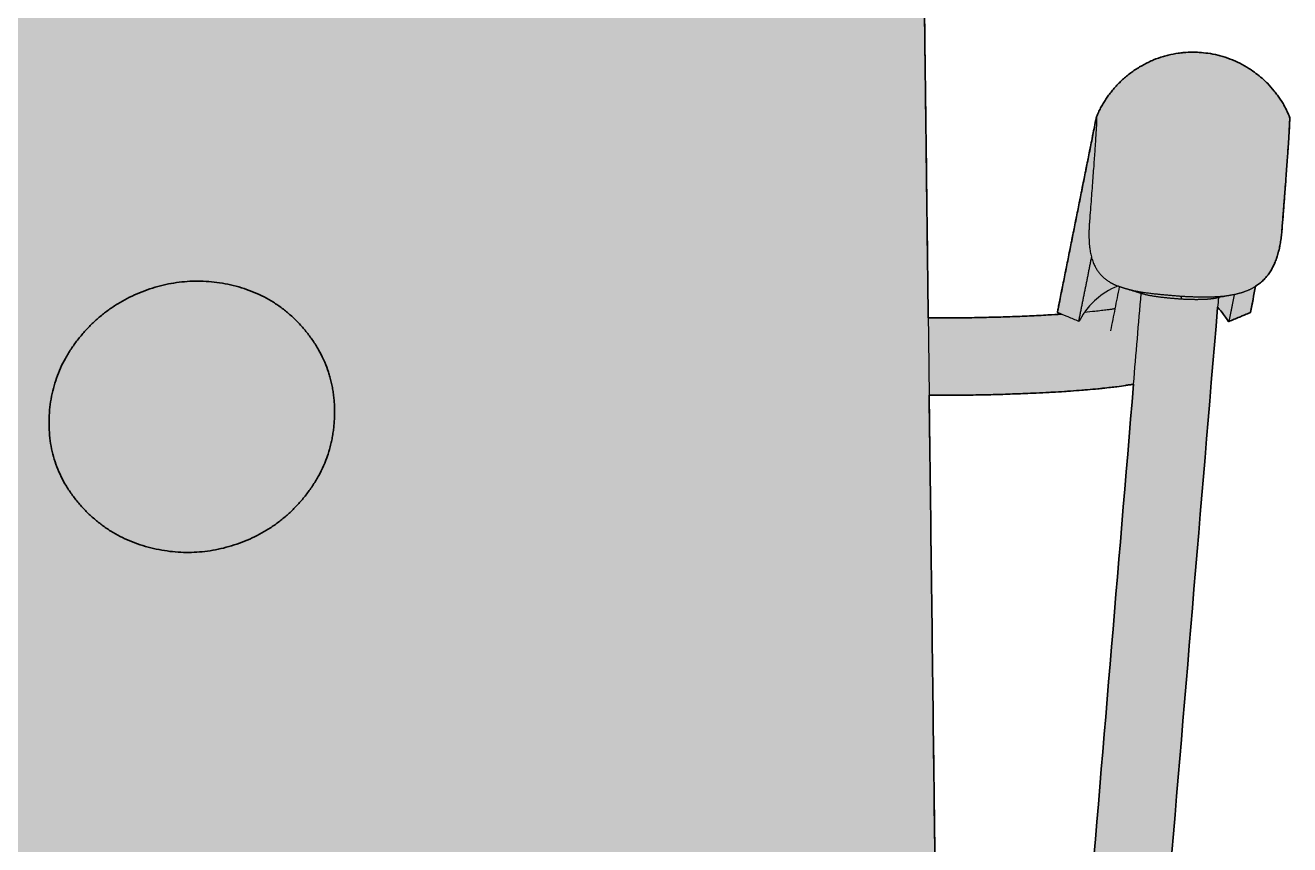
# Model space of a CAD drawing. Header units: millimetres. Extents: x 0 to 1874, y -1076 to 718.
# Drawn here: x 558.7 to 722.2, y 479.5 to 585.5 of the extents above; entities that cross this region are included whole.
import ezdxf

# ---------------------------------------------------------------- set-up
doc = ezdxf.new("R2010")
doc.units = ezdxf.units.MM
doc.layers.add('Blocks', color=7, linetype='Continuous')
doc.layers.add('Blocks$Inner', color=7, linetype='Continuous', lineweight=25, true_color=0x007f00)
doc.layers.add('Blocks$Outline', color=7, linetype='Continuous', lineweight=35, true_color=0xff3f3f)

# ---------------------------------------------------------------- blocks, each defined once
blk = doc.blocks.new('Balcony Lounge Chair Front')
at = {"layer": 'Blocks'}
h = blk.add_hatch(color=256, dxfattribs=at)
h.paths.add_polyline_path([(138.1, 547.63), (138.07, 547.63), (135.5, 547.64), (128.03, 547.79), (121.38, 548.12), (121.44, 548.14), (121.9, 548.33), (121.9, 548.33), (121.9, 548.33), (121.9, 548.33), (121.9, 548.33), (121.9, 548.33), (121.9, 548.33), (121.9, 548.33), (121.9, 548.33), (121.9, 548.33), (121.9, 548.33), (121.9, 548.33), (121.9, 548.33), (121.9, 548.33), (121.9, 548.33), (121.9, 548.33), (121.9, 548.33), (121.9, 548.33), (121.9, 548.33), (121.9, 548.33), (121.9, 548.33), (121.9, 548.33), (121.9, 548.33), (121.9, 548.33), (121.9, 548.33), (121.9, 548.33), (121.9, 548.33), (121.9, 548.33), (121.9, 548.33), (121.9, 548.33), (121.9, 548.33), (121.9, 548.33), (121.9, 548.33), (121.9, 548.33), (121.9, 548.33), (121.9, 548.33), (121.9, 548.33), (121.9, 548.33), (121.9, 548.33), (121.9, 548.33), (121.9, 548.33), (121.9, 548.34), (121.9, 548.34), (121.9, 548.34), (121.9, 548.34), (121.9, 548.34), (121.9, 548.34), (121.9, 548.34), (121.9, 548.34), (121.9, 548.34), (121.9, 548.34), (121.9, 548.34), (121.9, 548.34), (121.9, 548.34), (121.9, 548.34), (121.9, 548.34), (121.9, 548.34), (121.9, 548.34), (121.9, 548.35), (121.9, 548.35), (116.87, 573.53), (116.87, 573.56), (116.86, 573.59), (116.86, 573.6), (116.85, 573.61), (116.85, 573.61), (116.85, 573.62), (116.85, 573.62), (116.85, 573.62), (116.85, 573.63), (116.85, 573.63), (116.77, 573.82), (116.59, 574.2), (116.46, 574.49), (116.31, 574.78), (116.15, 575.06), (115.99, 575.34), (115.82, 575.62), (115.65, 575.9), (115.46, 576.17), (115.27, 576.44), (115.07, 576.71), (114.86, 576.97), (114.65, 577.23), (114.43, 577.48), (114.2, 577.73), (113.97, 577.97), (113.73, 578.21), (113.48, 578.44), (113.22, 578.67), (112.96, 578.89), (112.7, 579.11), (112.43, 579.31), (112.15, 579.51), (111.87, 579.71), (111.58, 579.89), (111.29, 580.07), (111, 580.24), (110.7, 580.41), (110.4, 580.56), (110.09, 580.71), (109.78, 580.85), (109.47, 580.99), (109.15, 581.11), (108.84, 581.22), (108.52, 581.33), (108.2, 581.43), (107.88, 581.52), (107.56, 581.6), (107.24, 581.68), (106.91, 581.74), (106.59, 581.8), (106.27, 581.85), (105.95, 581.89), (105.62, 581.93), (105.31, 581.95), (104.99, 581.97), (104.67, 581.98), (104.36, 581.99), (103.96, 581.98), (103.56, 581.96), (103.28, 581.94), (103.01, 581.92), (102.73, 581.89), (102.45, 581.85), (102.12, 581.8), (101.8, 581.74), (101.48, 581.68), (101.16, 581.6), (100.84, 581.52), (100.52, 581.43), (100.2, 581.33), (99.88, 581.22), (99.56, 581.11), (99.25, 580.98), (98.94, 580.85), (98.63, 580.71), (98.32, 580.56), (98.02, 580.4), (97.72, 580.24), (97.42, 580.07), (97.13, 579.89), (96.85, 579.7), (96.64, 579.56), (96.43, 579.41), (96.22, 579.26), (96.02, 579.1), (95.82, 578.94), (95.62, 578.78), (95.43, 578.61), (95.24, 578.44), (94.99, 578.21), (94.75, 577.97), (94.52, 577.73), (94.29, 577.48), (94.07, 577.22), (93.85, 576.97), (93.65, 576.7), (93.45, 576.44), (93.26, 576.17), (93.07, 575.9), (92.9, 575.62), (92.73, 575.34), (92.57, 575.06), (92.41, 574.77), (92.27, 574.49), (92.13, 574.2), (92, 573.91), (91.87, 573.62), (91.87, 573.62), (91.87, 573.62), (91.87, 573.62), (91.87, 573.61), (91.87, 573.61), (91.87, 573.6), (91.87, 573.59), (91.87, 573.58), (91.87, 573.57), (91.86, 573.54), (91.86, 573.45), (91.86, 573.34), (91.89, 572.59), (92.88, 558.82), (92.94, 558.24), (93.01, 557.67), (93.06, 557.39), (93.11, 557.12), (93.16, 556.85), (93.22, 556.58), (93.28, 556.31), (93.35, 556.05), (93.42, 555.8), (93.5, 555.55), (93.58, 555.3), (93.67, 555.06), (93.76, 554.82), (93.86, 554.59), (93.97, 554.37), (94.07, 554.15), (94.19, 553.94), (94.31, 553.74), (94.44, 553.54), (94.5, 553.44), (94.57, 553.34), (94.64, 553.25), (94.71, 553.16), (94.78, 553.06), (94.86, 552.97), (94.93, 552.88), (95.01, 552.79), (95.09, 552.71), (95.17, 552.62), (95.25, 552.54), (95.33, 552.46), (95.42, 552.38), (95.51, 552.3), (95.6, 552.22), (95.69, 552.14), (95.78, 552.07), (95.87, 552), (95.97, 551.92), (96.07, 551.85), (96.17, 551.79), (96.27, 551.72), (96.94, 548.34), (96.94, 548.34), (96.94, 548.33), (96.94, 548.33), (96.94, 548.33), (96.95, 548.33), (96.95, 548.33), (96.95, 548.33), (96.95, 548.33), (96.95, 548.33), (96.95, 548.33), (96.95, 548.33), (96.95, 548.33), (96.95, 548.33), (96.95, 548.32), (96.95, 548.32), (96.95, 548.32), (96.95, 548.32), (96.95, 548.32), (96.95, 548.32), (96.95, 548.32), (96.95, 548.32), (96.95, 548.32), (96.95, 548.32), (96.95, 548.32), (96.95, 548.32), (96.95, 548.32), (96.95, 548.32), (96.95, 548.32), (96.95, 548.32), (96.95, 548.32), (96.95, 548.32), (96.95, 548.32), (96.95, 548.32), (96.95, 548.32), (96.95, 548.32), (96.95, 548.32), (96.95, 548.32), (96.95, 548.32), (96.95, 548.32), (96.95, 548.32), (96.95, 548.32), (96.95, 548.32), (96.95, 548.32), (97.65, 548.03), (99.73, 547.18), (99.73, 547.18), (99.73, 547.18), (99.73, 547.18), (99.73, 547.18), (99.73, 547.18), (99.73, 547.18), (99.73, 547.18), (99.73, 547.17), (99.73, 547.17), (99.73, 547.17), (99.74, 547.17), (99.74, 547.17), (99.74, 547.17), (99.74, 547.17), (99.74, 547.17), (99.74, 547.17), (99.74, 547.18), (99.74, 547.18), (99.74, 547.18), (99.74, 547.18), (99.74, 547.18), (99.75, 547.18), (99.75, 547.18), (99.75, 547.18), (99.75, 547.18), (99.75, 547.18), (99.75, 547.18), (99.75, 547.18), (99.75, 547.18), (99.76, 547.18), (99.76, 547.18), (99.76, 547.18), (99.76, 547.19), (99.77, 547.19), (99.77, 547.19), (99.77, 547.19), (99.77, 547.19), (99.78, 547.2), (99.79, 547.21), (99.79, 547.21), (99.8, 547.22), (99.81, 547.23), (99.83, 547.25), (99.84, 547.27), (99.88, 547.31), (100.59, 548.32), (100.77, 548.55), (100.97, 548.78), (101.18, 549.02), (114.22, 393.43), (114.29, 392.7), (114.37, 391.98), (114.48, 391.25), (114.6, 390.53), (114.73, 389.81), (114.88, 389.09), (115.05, 388.38), (115.24, 387.67), (115.44, 386.96), (115.65, 386.26), (115.88, 385.57), (116.13, 384.88), (116.4, 384.2), (116.67, 383.52), (116.97, 382.85), (117.28, 382.18), (117.63, 381.48), (117.99, 380.78), (118.38, 380.09), (118.78, 379.41), (119.2, 378.74), (119.63, 378.08), (120.08, 377.43), (120.54, 376.79), (121.02, 376.17), (121.51, 375.55), (122.02, 374.95), (122.55, 374.36), (123.09, 373.78), (123.64, 373.22), (124.2, 372.66), (124.78, 372.13), (125.37, 371.6), (125.98, 371.09), (126.59, 370.6), (127.22, 370.12), (127.86, 369.65), (128.51, 369.21), (129.18, 368.77), (129.85, 368.35), (130.53, 367.95), (131.22, 367.57), (131.92, 367.2), (132.63, 366.84), (133.35, 366.51), (134.07, 366.19), (134.81, 365.89), (135.55, 365.6), (136.35, 365.32), (135.47, 292.59), (131.98, 6.24), (132, 6.24), (132, 6.24), (132.02, 0.2), (132.02, 0.03), (132.02, 0.01), (132.02, 0.01), (132.02, 0), (132.02, 0), (132.02, 0), (132.02, 0), (132.02, 0), (132.02, 0), (132.02, 0), (132.02, 0), (132.02, 0), (132.02, 0), (132.02, 0), (132.02, 0), (132.02, 0), (132.02, 0), (132.02, 0), (132.02, 0), (132.02, 0), (132.02, 0), (132.02, 0), (132.02, 0), (132.02, 0), (132.02, 0), (132.02, 0), (132.02, 0), (151.02, 0), (151.02, 0), (151.02, 0), (151.02, 0), (151.02, 0), (151.02, 0), (151.02, 0), (151.02, 0), (151.02, 0), (151.02, 0), (151.02, 0), (151.02, 0), (151.02, 0.01), (151.02, 0.01), (151.02, 0.01), (151.02, 0.03), (151.03, 0.09), (151.08, 3.76), (151.08, 10.51), (151.07, 10.51), (154.47, 292.35), (154.52, 296.62), (154.87, 325.7), (156.85, 325.7), (156.86, 325.75), (156.86, 325.77), (156.86, 325.79), (156.86, 324.75), (163.09, 324.75), (163.09, 6.9), (163.34, 0.16), (182.34, 0.16), (182.34, 0.16), (182.34, 0.62), (182.34, 2.51), (182.34, 9.22), (182.32, 9.22), (182.32, 324.7), (184.32, 324.63), (188.27, 324.4), (190.24, 324.23), (192.19, 324.07), (219.49, 321.86), (281.95, 317.95), (344.47, 315.6), (407.02, 314.82), (469.57, 315.6), (532.09, 317.95), (617.96, 323.73), (623.81, 324.23), (625.77, 324.4), (629.72, 324.63), (631.72, 324.7), (631.72, 9.22), (631.7, 9.22), (631.7, 2.51), (631.7, 0.16), (650.7, 0.16), (650.95, 6.9), (650.95, 324.75), (657.18, 324.75), (657.18, 325.79), (657.18, 325.77), (657.19, 325.75), (657.19, 325.7), (659.17, 325.7), (659.52, 296.62), (659.58, 292.35), (662.97, 10.51), (662.96, 10.51), (662.96, 3.76), (663.01, 0.09), (663.02, 0.03), (663.02, 0.01), (663.02, 0.01), (663.02, 0.01), (663.02, 0), (663.02, 0), (663.02, 0), (663.02, 0), (663.02, 0), (663.02, 0), (663.02, 0), (663.02, 0), (663.02, 0), (663.02, 0), (663.02, 0), (663.02, 0), (682.02, 0), (682.02, 0), (682.02, 0), (682.02, 0), (682.02, 0), (682.02, 0), (682.02, 0), (682.02, 0), (682.02, 0), (682.02, 0), (682.02, 0), (682.02, 0), (682.02, 0), (682.02, 0), (682.02, 0), (682.02, 0), (682.02, 0), (682.02, 0), (682.02, 0), (682.02, 0), (682.02, 0), (682.02, 0), (682.02, 0), (682.02, 0), (682.02, 0.01), (682.02, 0.01), (682.02, 0.03), (682.03, 0.2), (682.04, 6.24), (682.04, 6.24), (682.06, 6.24), (678.57, 292.59), (677.69, 365.32), (678.5, 365.6), (679.24, 365.89), (679.97, 366.19), (680.69, 366.51), (681.41, 366.84), (682.12, 367.2), (682.82, 367.57), (683.51, 367.95), (684.19, 368.35), (684.87, 368.77), (685.53, 369.21), (686.18, 369.65), (686.82, 370.12), (687.45, 370.6), (688.06, 371.09), (688.67, 371.6), (689.26, 372.13), (689.84, 372.66), (690.41, 373.22), (690.96, 373.78), (691.5, 374.36), (692.02, 374.95), (692.53, 375.55), (693.02, 376.17), (693.5, 376.79), (693.97, 377.43), (694.41, 378.08), (694.85, 378.74), (695.26, 379.41), (695.66, 380.09), (696.05, 380.78), (696.41, 381.48), (696.76, 382.18), (697.07, 382.85), (697.37, 383.52), (697.65, 384.2), (697.91, 384.88), (698.16, 385.57), (698.39, 386.26), (698.61, 386.96), (698.81, 387.67), (698.99, 388.38), (699.16, 389.09), (699.31, 389.81), (699.45, 390.53), (699.57, 391.25), (699.67, 391.98), (699.75, 392.7), (699.82, 393.43), (712.86, 549.02), (713.07, 548.78), (713.27, 548.55), (713.45, 548.32), (714.16, 547.31), (714.2, 547.27), (714.22, 547.25), (714.23, 547.23), (714.24, 547.22), (714.25, 547.21), (714.26, 547.21), (714.26, 547.2), (714.27, 547.19), (714.27, 547.19), (714.27, 547.19), (714.28, 547.19), (714.28, 547.19), (714.28, 547.18), (714.29, 547.18), (714.29, 547.18), (714.29, 547.18), (714.29, 547.18), (714.29, 547.18), (714.29, 547.18), (714.29, 547.18), (714.29, 547.18), (714.3, 547.18), (714.3, 547.18), (714.3, 547.18), (714.3, 547.18), (714.3, 547.18), (714.3, 547.18), (714.3, 547.18), (714.3, 547.17), (714.3, 547.17), (714.3, 547.17), (714.31, 547.17), (714.31, 547.17), (714.31, 547.17), (714.31, 547.17), (714.31, 547.17), (714.31, 547.17), (714.31, 547.18), (714.31, 547.18), (714.31, 547.18), (714.31, 547.18), (714.31, 547.18), (714.31, 547.18), (714.32, 547.18), (715.7, 547.75), (717.09, 548.32), (717.09, 548.32), (717.09, 548.32), (717.09, 548.32), (717.09, 548.32), (717.09, 548.32), (717.09, 548.32), (717.09, 548.32), (717.09, 548.32), (717.09, 548.32), (717.09, 548.32), (717.09, 548.32), (717.09, 548.32), (717.09, 548.32), (717.09, 548.32), (717.09, 548.32), (717.09, 548.32), (717.09, 548.32), (717.09, 548.32), (717.09, 548.32), (717.09, 548.32), (717.09, 548.32), (717.09, 548.32), (717.09, 548.32), (717.09, 548.32), (717.09, 548.32), (717.09, 548.32), (717.09, 548.32), (717.09, 548.32), (717.09, 548.32), (717.1, 548.33), (717.1, 548.33), (717.1, 548.33), (717.1, 548.33), (717.1, 548.33), (717.1, 548.33), (717.1, 548.33), (717.1, 548.33), (717.1, 548.33), (717.1, 548.33), (717.1, 548.33), (717.1, 548.33), (717.1, 548.34), (717.1, 548.34), (717.77, 551.72), (717.88, 551.79), (717.98, 551.85), (718.07, 551.92), (718.17, 552), (718.26, 552.07), (718.36, 552.14), (718.45, 552.22), (718.54, 552.3), (718.62, 552.38), (718.71, 552.46), (718.79, 552.54), (718.87, 552.62), (718.96, 552.71), (719.03, 552.79), (719.11, 552.88), (719.19, 552.97), (719.26, 553.06), (719.33, 553.16), (719.4, 553.25), (719.47, 553.34), (719.54, 553.44), (719.61, 553.54), (719.73, 553.74), (719.85, 553.94), (719.97, 554.15), (720.08, 554.37), (720.18, 554.59), (720.28, 554.82), (720.37, 555.06), (720.46, 555.3), (720.55, 555.55), (720.62, 555.8), (720.7, 556.05), (720.76, 556.31), (720.83, 556.58), (720.88, 556.85), (720.94, 557.12), (720.99, 557.39), (721.03, 557.67), (721.1, 558.24), (721.16, 558.82), (722.15, 572.59), (722.18, 573.34), (722.18, 573.45), (722.18, 573.54), (722.18, 573.57), (722.18, 573.58), (722.17, 573.59), (722.17, 573.6), (722.17, 573.61), (722.17, 573.61), (722.17, 573.62), (722.17, 573.62), (722.17, 573.62), (722.17, 573.62), (722.05, 573.91), (721.91, 574.2), (721.78, 574.49), (721.63, 574.77), (721.48, 575.06), (721.32, 575.34), (721.15, 575.62), (720.97, 575.9), (720.78, 576.17), (720.59, 576.44), (720.4, 576.7), (720.19, 576.97), (719.97, 577.22), (719.75, 577.48), (719.53, 577.73), (719.29, 577.97), (719.05, 578.21), (718.8, 578.44), (718.61, 578.61), (718.42, 578.78), (718.22, 578.94), (718.02, 579.1), (717.82, 579.26), (717.62, 579.41), (717.41, 579.56), (717.2, 579.7), (716.91, 579.89), (716.62, 580.07), (716.32, 580.24), (716.03, 580.4), (715.72, 580.56), (715.42, 580.71), (715.11, 580.85), (714.79, 580.98), (714.48, 581.11), (714.17, 581.22), (713.85, 581.33), (713.53, 581.43), (713.21, 581.52), (712.88, 581.6), (712.56, 581.68), (712.24, 581.74), (711.92, 581.8), (711.59, 581.85), (711.32, 581.89), (711.04, 581.92), (710.76, 581.94), (710.48, 581.96), (710.08, 581.98), (709.69, 581.99), (709.37, 581.98), (709.05, 581.97), (708.73, 581.95), (708.42, 581.93), (708.1, 581.89), (707.78, 581.85), (707.45, 581.8), (707.13, 581.74), (706.81, 581.68), (706.49, 581.6), (706.17, 581.52), (705.84, 581.43), (705.52, 581.33), (705.2, 581.22), (704.89, 581.11), (704.58, 580.99), (704.26, 580.85), (703.95, 580.71), (703.65, 580.56), (703.34, 580.41), (703.05, 580.24), (702.75, 580.07), (702.46, 579.89), (702.17, 579.71), (701.89, 579.51), (701.61, 579.31), (701.34, 579.11), (701.08, 578.89), (700.82, 578.67), (700.56, 578.44), (700.32, 578.21), (700.07, 577.97), (699.84, 577.73), (699.61, 577.48), (699.39, 577.23), (699.18, 576.97), (698.97, 576.71), (698.77, 576.44), (698.58, 576.17), (698.4, 575.9), (698.22, 575.62), (698.05, 575.34), (697.89, 575.06), (697.73, 574.78), (697.59, 574.49), (697.45, 574.2), (697.28, 573.82), (697.2, 573.63), (697.19, 573.63), (697.19, 573.62), (697.19, 573.62), (697.19, 573.62), (697.19, 573.61), (697.19, 573.61), (697.19, 573.6), (697.18, 573.59), (697.18, 573.56), (697.17, 573.53), (692.14, 548.35), (692.14, 548.35), (692.14, 548.34), (692.14, 548.34), (692.14, 548.34), (692.14, 548.34), (692.14, 548.34), (692.14, 548.34), (692.14, 548.34), (692.14, 548.34), (692.14, 548.34), (692.14, 548.34), (692.14, 548.34), (692.14, 548.34), (692.14, 548.34), (692.14, 548.34), (692.14, 548.34), (692.14, 548.34), (692.14, 548.34), (692.14, 548.33), (692.14, 548.33), (692.14, 548.33), (692.14, 548.33), (692.14, 548.33), (692.14, 548.33), (692.14, 548.33), (692.14, 548.33), (692.14, 548.33), (692.14, 548.33), (692.14, 548.33), (692.14, 548.33), (692.14, 548.33), (692.14, 548.33), (692.14, 548.33), (692.14, 548.33), (692.14, 548.33), (692.14, 548.33), (692.14, 548.33), (692.14, 548.33), (692.14, 548.33), (692.14, 548.33), (692.14, 548.33), (692.14, 548.33), (692.14, 548.33), (692.14, 548.33), (692.14, 548.33), (692.14, 548.33), (692.14, 548.33), (692.14, 548.33), (692.14, 548.33), (692.14, 548.33), (692.14, 548.33), (692.14, 548.33), (692.14, 548.33), (692.14, 548.33), (692.14, 548.33), (692.14, 548.33), (692.14, 548.33), (692.14, 548.33), (692.14, 548.33), (692.6, 548.14), (692.66, 548.12), (690.92, 548.01), (683.58, 547.72), (675.97, 547.63), (675.44, 547.63), (673.44, 709.62), (673.44, 709.62), (673.44, 709.63), (673.44, 709.63), (673.44, 709.63), (673.44, 709.63), (673.44, 709.82), (673.43, 710.59), (673.33, 718.41), (673.33, 718.43), (673.33, 718.43), (673.33, 718.43), (673.33, 718.44), (673.33, 718.44), (673.33, 718.44), (673.33, 718.44), (673.33, 718.44), (673.33, 718.44), (673.33, 718.44), (673.33, 718.44), (673.33, 718.44), (673.33, 718.44), (673.33, 718.44), (673.33, 718.44), (673.33, 718.44), (673.33, 718.44), (673.33, 718.44), (673.33, 718.44), (673.33, 718.44), (673.33, 718.44), (673.33, 718.44), (673.33, 718.44), (673.33, 718.44), (673.33, 718.44), (673.33, 718.44), (673.33, 718.44), (673.33, 718.44), (673.33, 718.44), (673.33, 718.44), (673.33, 718.44), (673.33, 718.44), (673.33, 718.44), (673.33, 718.44), (673.33, 718.44), (673.33, 718.44), (673.33, 718.44), (673.33, 718.44), (673.33, 718.44), (673.33, 718.44), (673.33, 718.44), (660, 718.44), (646.68, 718.39), (633.36, 718.07), (620.05, 717.38), (606.75, 716.58), (473.64, 711.09), (380.37, 710.45), (273.82, 713.25), (193.99, 717.38), (180.68, 718.07), (167.36, 718.39), (154.04, 718.44), (140.72, 718.44), (140.72, 718.44), (140.72, 718.44), (140.72, 718.44), (140.72, 718.44), (140.72, 718.44), (140.72, 718.44), (140.72, 718.44), (140.72, 718.44), (140.72, 718.44), (140.72, 718.44), (140.72, 718.44), (140.72, 718.44), (140.72, 718.44), (140.72, 718.44), (140.72, 718.44), (140.72, 718.44), (140.72, 718.44), (140.71, 718.44), (140.71, 718.44), (140.71, 718.44), (140.71, 718.44), (140.71, 718.44), (140.71, 718.44), (140.71, 718.44), (140.71, 718.44), (140.71, 718.44), (140.71, 718.44), (140.71, 718.44), (140.71, 718.44), (140.71, 718.44), (140.71, 718.44), (140.71, 718.44), (140.71, 718.44), (140.71, 718.44), (140.71, 718.44), (140.71, 718.44), (140.71, 718.44), (140.71, 718.43), (140.71, 718.43), (140.71, 718.43), (140.71, 718.41), (140.71, 718.35), (140.71, 718.35), (140.71, 718.35), (140.69, 716.76), (140.68, 716.42), (140.68, 716.42), (140.68, 716.42), (140.68, 716.42), (140.68, 716.42)], flags=0)
h.paths.add_polyline_path([(701.99, 539.07), (689.86, 394.27), (689.81, 393.76), (689.75, 393.26), (689.68, 392.76), (689.6, 392.26), (689.51, 391.77), (689.4, 391.27), (689.29, 390.78), (689.16, 390.29), (689.02, 389.81), (688.87, 389.32), (688.71, 388.84), (688.54, 388.37), (688.36, 387.9), (688.16, 387.43), (687.96, 386.96), (687.75, 386.5), (687.51, 386.02), (687.25, 385.53), (686.99, 385.06), (686.71, 384.59), (686.42, 384.12), (686.12, 383.67), (685.81, 383.22), (685.49, 382.78), (685.16, 382.34), (684.81, 381.91), (684.46, 381.5), (684.1, 381.09), (683.72, 380.68), (683.34, 380.29), (682.95, 379.91), (682.54, 379.53), (682.13, 379.17), (681.71, 378.82), (681.28, 378.47), (680.84, 378.14), (680.4, 377.81), (679.94, 377.5), (679.48, 377.2), (679.01, 376.91), (678.65, 376.69), (678.29, 376.49), (677.93, 376.29), (677.56, 376.09), (677.42, 386.9), (675.56, 537.63), (675.97, 537.63), (678.62, 537.64), (686.35, 537.8), (693.07, 538.12), (697.39, 538.47), (699.85, 538.75), (701.47, 538.98)], flags=0)
h.paths.add_polyline_path([(623.8, 476.77), (657.31, 476.77), (658.42, 386.68), (658.48, 381.92), (658.59, 373.54), (653.16, 373.54), (650.86, 390), (650.86, 390.02), (650.86, 390.03), (650.86, 390.04), (650.86, 390.05), (650.85, 390.05), (650.85, 390.05), (650.85, 390.05), (650.85, 390.06), (650.85, 390.06), (650.85, 390.06), (650.85, 390.06), (650.85, 390.06), (650.85, 390.06), (650.85, 390.06), (650.85, 390.06), (650.85, 390.06), (650.85, 390.06), (650.85, 390.06), (650.85, 390.06), (650.85, 390.06), (650.85, 390.06), (650.85, 390.06), (650.85, 390.06), (650.85, 390.06), (650.85, 390.06), (650.85, 390.06), (650.85, 390.06), (650.85, 390.06), (650.85, 390.07), (650.85, 390.07), (650.85, 390.07), (650.85, 390.07), (650.85, 390.07), (650.85, 390.07), (650.85, 390.07), (650.85, 390.07), (650.85, 390.07), (650.85, 390.07), (650.85, 390.07), (650.85, 390.07), (643.67, 390.07), (629.31, 390.07), (625.85, 390.07), (618.93, 390.06), (548.3, 390.01), (195.11, 390.06), (191.65, 390.06), (184.73, 390.07), (177.55, 390.07), (163.19, 390.07), (163.19, 390.07), (163.19, 390.07), (163.19, 390.07), (163.19, 390.07), (163.19, 390.07), (163.19, 390.07), (163.19, 390.07), (163.19, 390.07), (163.19, 390.07), (163.19, 390.07), (163.19, 390.07), (163.19, 390.06), (163.19, 390.06), (163.19, 390.06), (163.19, 390.06), (163.19, 390.06), (163.19, 390.06), (163.19, 390.06), (163.19, 390.06), (163.19, 390.06), (163.19, 390.06), (163.19, 390.06), (163.19, 390.06), (163.19, 390.06), (163.19, 390.06), (163.19, 390.06), (163.19, 390.06), (163.19, 390.06), (163.19, 390.06), (163.19, 390.06), (163.19, 390.06), (163.19, 390.06), (163.19, 390.05), (163.19, 390.05), (163.19, 390.05), (163.19, 390.05), (163.19, 390.04), (163.18, 390.02), (163.18, 390), (160.88, 373.54), (155.46, 373.54), (155.56, 381.92), (155.62, 386.68), (156.73, 476.77), (190.24, 476.77), (220.74, 476.22), (593.3, 476.22)], flags=0)
at = {"layer": 'Blocks$Inner'}
for points, degree in [([(673.33, 718.44), (675.44, 547.63)], 1), ([(692.14, 548.35), (694.66, 560.94), (697.17, 573.53)], 2), ([(694.91, 547.21), (695.74, 551.33), (696.56, 555.44)], 2), ([(598.67, 535.42), (598.7, 541.29), (591.31, 550.42), (579.96, 553.2), (568.99, 549.35), (561.83, 540.14), (561.68, 528.38), (569.2, 519.34), (580.52, 516.51), (591.53, 520.27), (598.65, 529.54), (598.67, 535.42)], 2), ([(699.62, 548.82), (699.81, 549.76), (699.99, 550.71), (700.18, 551.66)], 3), ([(717.1, 548.34), (717.44, 550.03), (717.77, 551.72)], 2), ([(701.99, 539.07), (702.32, 542.98), (702.64, 546.88), (702.97, 550.79)], 3), ([(712.96, 550.24), (712.93, 549.83), (712.89, 549.43), (712.86, 549.02)], 3), ([(715.02, 550.65), (714.67, 548.92), (714.33, 547.2)], 2), ([(692.14, 548.33), (692.14, 548.33), (692.14, 548.34), (692.14, 548.35)], 3), ([(699.06, 546), (699.25, 546.94), (699.43, 547.88), (699.62, 548.82)], 3), ([(712.86, 549.02), (708.51, 497.16), (704.17, 445.3), (699.82, 393.43)], 3), ([(717.09, 548.32), (717.09, 548.32), (717.1, 548.33), (717.1, 548.34)], 3), ([(675.44, 547.63), (675.62, 547.63), (675.8, 547.63), (675.97, 547.63)], 3), ([(675.44, 547.63), (675.56, 537.63)], 1), ([(694.91, 547.19), (694.91, 547.19), (694.91, 547.2), (694.91, 547.21)], 3), ([(714.33, 547.2), (714.32, 547.19), (714.32, 547.18), (714.31, 547.18)], 3), ([(699.06, 545.96), (699.06, 545.98), (699.06, 545.99), (699.06, 546)], 3), ([(689.86, 394.27), (693.9, 442.53), (697.95, 490.8), (701.99, 539.07)], 3), ([(675.97, 537.63), (675.84, 537.63), (675.7, 537.63), (675.56, 537.63)], 3), ([(675.56, 537.63), (677.42, 386.9)], 1)]:
    blk.add_open_spline(points, degree=degree, dxfattribs=at)
for points, knots in [([(697.19, 573.62), (697.22, 573.69), (697.25, 573.75), (697.33, 573.95), (697.39, 574.08), (697.54, 574.4), (697.63, 574.59), (697.83, 574.97), (697.94, 575.16), (698.16, 575.53), (698.28, 575.72), (698.52, 576.08), (698.64, 576.26), (698.9, 576.62), (699.04, 576.8), (699.32, 577.14), (699.46, 577.32), (699.76, 577.65), (699.92, 577.81), (700.23, 578.13), (700.4, 578.29), (700.9, 578.75), (701.25, 579.04), (701.8, 579.45), (701.98, 579.58), (702.17, 579.71), (702.36, 579.83), (702.56, 579.96), (703.14, 580.31), (703.54, 580.52), (704.16, 580.81), (704.37, 580.9), (704.99, 581.16), (705.41, 581.3), (706.06, 581.49), (706.27, 581.55), (706.91, 581.71), (707.34, 581.79), (707.99, 581.88), (708.2, 581.91), (708.84, 581.97), (709.26, 581.99), (709.69, 581.99), (709.95, 581.99), (710.21, 581.98), (710.85, 581.94), (711.22, 581.9), (712.03, 581.79), (712.46, 581.71), (713.1, 581.55), (713.31, 581.49), (713.96, 581.3), (714.38, 581.15), (715, 580.9), (715.21, 580.81), (715.83, 580.52), (716.23, 580.3), (716.81, 579.95), (717.01, 579.83), (717.2, 579.7), (717.76, 579.32), (718.3, 578.9), (718.97, 578.29), (719.13, 578.13), (719.61, 577.65), (719.91, 577.31), (720.33, 576.79), (720.46, 576.62), (720.85, 576.08), (721.09, 575.72), (721.43, 575.15), (721.53, 574.96), (721.73, 574.59), (721.82, 574.39), (722, 574.01), (722.09, 573.82), (722.17, 573.62)], [297.907716, 297.907716, 297.907716, 297.907716, 298.122986, 298.122986, 298.549144, 298.549144, 299.194502, 299.194502, 299.845509, 299.845509, 300.502336, 300.502336, 301.164771, 301.164771, 301.832389, 301.832389, 302.504617, 302.504617, 303.180793, 303.180793, 303.860185, 303.860185, 305.225671, 305.225671, 305.909896, 305.909896, 305.909896, 306.593966, 306.593966, 307.958664, 307.958664, 308.637371, 308.637371, 309.9838, 309.9838, 310.649733, 310.649733, 311.963752, 311.963752, 312.610288, 312.610288, 313.879739, 313.879739, 313.879739, 314.673947, 314.673947, 315.795697, 315.795697, 317.109642, 317.109642, 317.775524, 317.775524, 319.121816, 319.121816, 319.800433, 319.800433, 321.164885, 321.164885, 321.848788, 321.848788, 321.848788, 323.899068, 323.899068, 324.577942, 324.577942, 325.92506, 325.92506, 326.591567, 326.591567, 327.907343, 327.907343, 328.555242, 328.555242, 329.195857, 329.195857, 329.828808, 329.828808, 329.828808, 329.828808]), ([(699.94, 551.76), (698.82, 551.28), (697.91, 550.68), (696.52, 549.49), (696.01, 548.89), (695.64, 548.35)], [20.277439, 20.277439, 20.277439, 20.277439, 24.921085, 24.921085, 29.204096, 29.204096, 29.204096, 29.204096]), ([(702.76, 550.86), (702.5, 550.94), (702.23, 551.03), (701.67, 551.2), (701.38, 551.28), (701.09, 551.37)], [14.934049, 14.934049, 14.934049, 14.934049, 16.431225, 16.431225, 17.936744, 17.936744, 17.936744, 17.936744]), ([(714.55, 550.56), (714.29, 550.51), (714.03, 550.47), (713.54, 550.37), (713.31, 550.32), (713.08, 550.27)], [0, 0, 0, 0, 1.505006, 1.505006, 3.004002, 3.004002, 3.004002, 3.004002]), ([(675.97, 547.63), (676.83, 547.63), (677.69, 547.63), (679.39, 547.64), (680.24, 547.65), (681.93, 547.68), (682.76, 547.7), (684.4, 547.74), (685.22, 547.76), (686.01, 547.79), (686.87, 547.82), (687.71, 547.85), (689.35, 547.93), (690.15, 547.97), (691.51, 548.05), (692.1, 548.08), (692.66, 548.12)], [28.093784, 28.093784, 28.093784, 28.093784, 30.667144, 30.667144, 33.239609, 33.239609, 35.810744, 35.810744, 38.379948, 38.379948, 38.379948, 41.159351, 41.159351, 43.935658, 43.935658, 46.091235, 46.091235, 46.091235, 46.091235]), ([(692.66, 548.12), (692.64, 548.13), (692.62, 548.13), (692.45, 548.21), (692.29, 548.27), (692.14, 548.33)], [36.6805128, 36.6805128, 36.6805128, 36.6805128, 36.7441549, 36.7441549, 37.249405, 37.249405, 37.249405, 37.249405]), ([(694.91, 547.19), (694.46, 547.37), (693.98, 547.57), (693.45, 547.79), (693.37, 547.82), (693.14, 547.92), (692.99, 547.98), (692.78, 548.07), (692.72, 548.09), (692.66, 548.12)], [34.246407, 34.246407, 34.246407, 34.246407, 35.733409, 35.733409, 35.986138, 35.986138, 36.491505, 36.491505, 36.680513, 36.680513, 36.680513, 36.680513]), ([(695.64, 548.35), (695.58, 548.27), (695.53, 548.19), (695.14, 547.58), (694.94, 547.18), (694.91, 547.19)], [29.204096, 29.204096, 29.204096, 29.204096, 29.867345, 29.867345, 34.246407, 34.246407, 34.246407, 34.246407]), ([(699.62, 548.82), (699.57, 548.81), (699.51, 548.8), (699.32, 548.77), (699.17, 548.75), (698.87, 548.71), (698.72, 548.69), (698.33, 548.64), (698.1, 548.61), (697.58, 548.55), (697.29, 548.51), (696.56, 548.44), (696.11, 548.39), (695.64, 548.35)], [-29.090479, -29.090479, -29.090479, -29.090479, -28.728697, -28.728697, -27.813553, -27.813553, -26.897182, -26.897182, -25.607707, -25.607707, -24.142259, -24.142259, -22.057087, -22.057087, -22.057087, -22.057087]), ([(714.31, 547.18), (714.25, 547.15), (714, 547.56), (713.4, 548.39), (713.15, 548.7), (712.86, 549.02)], [-2.325631, -2.325631, -2.325631, -2.325631, 2.143713, 2.143713, 4.550671, 4.550671, 4.550671, 4.550671]), ([(714.31, 547.18), (714.77, 547.36), (715.25, 547.56), (715.78, 547.78), (715.86, 547.81), (716.09, 547.91), (716.24, 547.97), (716.6, 548.12), (716.83, 548.21), (717.09, 548.32)], [-3.002136, -3.002136, -3.002136, -3.002136, -1.473102, -1.473102, -1.213095, -1.213095, -0.693151, -0.693151, 0, 0, 0, 0]), ([(701.99, 539.07), (701.82, 539.04), (701.64, 539.01), (701.3, 538.96), (701.12, 538.93), (700.6, 538.85), (700.23, 538.8), (699.58, 538.71), (699.31, 538.68), (698.7, 538.61), (698.37, 538.57), (697.82, 538.51), (697.61, 538.49), (696.95, 538.43), (696.5, 538.39), (696.03, 538.35), (695.8, 538.33), (695.56, 538.31), (694.84, 538.25), (694.35, 538.21), (693.59, 538.16), (693.33, 538.14), (692.55, 538.09), (692.02, 538.06), (691.21, 538.01), (690.94, 538), (690.11, 537.95), (689.55, 537.93), (688.12, 537.86), (687.25, 537.83), (686.35, 537.8), (685.53, 537.77), (684.69, 537.74), (682.98, 537.7), (682.12, 537.68), (680.38, 537.65), (679.5, 537.64), (677.74, 537.63), (676.86, 537.63), (675.97, 537.63)], [15.327268, 15.327268, 15.327268, 15.327268, 16.357115, 16.357115, 17.330004, 17.330004, 19.270879, 19.270879, 20.630533, 20.630533, 22.170503, 22.170503, 23.134612, 23.134612, 25.060274, 25.060274, 25.060274, 26.022454, 26.022454, 27.945183, 27.945183, 28.905749, 28.905749, 30.825692, 30.825692, 31.78506, 31.78506, 33.702765, 33.702765, 36.5766, 36.5766, 36.5766, 39.233797, 39.233797, 41.889341, 41.889341, 44.543494, 44.543494, 47.196523, 47.196523, 47.196523, 47.196523])]:
    blk.add_open_spline(points, degree=3, knots=knots, dxfattribs=at)
for points, weights, degree in [([(697.2, 573.64), (697.35, 573.57), (696.29, 560.16)], [0.965875472179, 0.801783892323, 0.890569530852], 2), ([(697.17, 573.53), (697.18, 573.6), (697.19, 573.62)], [1, 0.988607355205, 0.978137820954], 2), ([(697.19, 573.62), (697.2, 573.64), (697.2, 573.64)], [0.978137820954, 0.971839613312, 0.965875472179], 2), ([(722.17, 573.62), (722.31, 573.29), (721.16, 558.82)], [0.960420442969, 0.801695041604, 0.892354203886], 2), ([(722.16, 573.63), (722.15, 573.62), (722.13, 573.52)], [0.968733311596, 0.98338495884, 1], 2), ([(722.17, 573.62), (722.17, 573.63), (722.16, 573.63)], [0.960420442969, 0.964494719682, 0.968733311596], 2), ([(700.18, 551.66), (700.1, 551.7), (700.02, 551.73), (699.94, 551.76)], [0.890993136641, 0.890987294411, 0.890981489612, 0.890975723791], 3), ([(701.09, 551.37), (700.77, 551.46), (700.47, 551.56), (700.18, 551.66)], [0.89105626883, 0.8910348045, 0.891013737891, 0.890993136726], 3), ([(702.76, 550.86), (702.51, 550.94), (702.28, 551.03), (702.05, 551.13)], [0.891095731227, 0.891074977119, 0.891054542695, 0.891034485424], 3), ([(708.18, 550.05), (708.17, 550.17), (708.17, 550.29), (708.16, 550.41)], [0.891501509486, 0.891501508824, 0.891501508161, 0.891501507499], 3), ([(711.76, 550.06), (710.62, 549.96), (709.4, 549.99), (708.18, 550.05)], [0.891757299166, 0.891674738709, 0.891588375039, 0.891501509486], 3)]:
    blk.add_rational_spline(points, weights, degree=degree, dxfattribs=at)
for points, weights, knots in [([(696.29, 560.16), (696.16, 558.5), (696.19, 556.99), (696.8, 554.4), (697.43, 553.34), (698.9, 552.25), (699.39, 551.98), (699.94, 551.76)], [0.890569530852, 0.890569530852, 0.890599092995, 0.890702122623, 0.890775590108, 0.890898689919, 0.89093629555, 0.890975723791], [298.841976, 298.841976, 298.841976, 298.841976, 304.108219, 304.108219, 309.374462, 309.374462, 311.490846, 311.490846, 311.490846, 311.490846]), ([(721.16, 558.82), (721.03, 557.26), (720.73, 555.82), (719.65, 553.4), (718.86, 552.42), (717.77, 551.72)], [0.892354203885, 0.892354203885, 0.892327946053, 0.892237161249, 0.892173911654, 0.892097817845], [377.147047, 377.147047, 377.147047, 377.147047, 382.110254, 382.110254, 386.911425, 386.911425, 386.911425, 386.911425]), ([(708.16, 550.41), (706.27, 550.57), (704.38, 550.71), (702.13, 551.11), (701.59, 551.23), (701.09, 551.37)], [0.891501507499, 0.89138676191, 0.891271140575, 0.891126089245, 0.891090668278, 0.89105626883], [396.999875, 396.999875, 396.999875, 396.999875, 402.266118, 402.266118, 404.015141, 404.015141, 404.015141, 404.015141]), ([(717.77, 551.72), (717.74, 551.7), (717.7, 551.67), (716.79, 551.11), (715.73, 550.76), (714.55, 550.56)], [0.892097817845, 0.892095249733, 0.892092666992, 0.892029576868, 0.891961267217, 0.891887941874], [386.911425, 386.911425, 386.911425, 386.911425, 387.073461, 387.073461, 390.847616, 390.847616, 390.847616, 390.847616]), ([(708.18, 550.05), (706.58, 550.18), (704.97, 550.3), (703.3, 550.69), (703.03, 550.77), (702.76, 550.86)], [0.891501509486, 0.891386763899, 0.891271142566, 0.891139770942, 0.891117574033, 0.891095731227], [8.580388, 8.580388, 8.580388, 8.580388, 13.846631, 13.846631, 14.934049, 14.934049, 14.934049, 14.934049]), ([(714.55, 550.56), (714.18, 550.49), (713.79, 550.44), (711.75, 550.25), (709.95, 550.32), (708.16, 550.41)], [0.891887941874, 0.891864840639, 0.891841241561, 0.891717015173, 0.891609650266, 0.891501507499], [390.847616, 390.847616, 390.847616, 390.847616, 392.036668, 392.036668, 396.999875, 396.999875, 396.999875, 396.999875]), ([(713.08, 550.27), (712.92, 550.23), (712.75, 550.2), (712.32, 550.12), (712.04, 550.09), (711.76, 550.06)], [0.891854038843, 0.89184188774, 0.891829615525, 0.89179751639, 0.89177752187, 0.891757299166], [3.004002, 3.004002, 3.004002, 3.004002, 3.617181, 3.617181, 4.593698, 4.593698, 4.593698, 4.593698])]:
    blk.add_rational_spline(points, weights, degree=3, knots=knots, dxfattribs=at)
at = {"layer": 'Blocks$Outline'}
for points, degree in [([(675.44, 547.63), (675.02, 581.79), (674.59, 615.95), (674.17, 650.11), (673.75, 684.27), (673.33, 718.44)], 5), ([(598.67, 535.42), (598.65, 529.54), (591.53, 520.27), (580.52, 516.51), (569.2, 519.34), (561.68, 528.38), (561.83, 540.14), (568.99, 549.35), (579.96, 553.2), (591.31, 550.42), (598.7, 541.29), (598.67, 535.42)], 2)]:
    blk.add_open_spline(points, degree=degree, dxfattribs=at)
for points, knots in [([(722.17, 573.63), (722.09, 573.82), (722, 574.01), (721.82, 574.39), (721.73, 574.59), (721.53, 574.96), (721.43, 575.15), (721.09, 575.72), (720.85, 576.08), (720.46, 576.62), (720.33, 576.79), (719.91, 577.31), (719.61, 577.65), (719.13, 578.13), (718.97, 578.29), (718.3, 578.9), (717.76, 579.32), (717.2, 579.7), (717.01, 579.83), (716.81, 579.95), (716.23, 580.3), (715.83, 580.52), (715.21, 580.81), (715, 580.9), (714.38, 581.15), (713.96, 581.3), (713.31, 581.49), (713.1, 581.55), (712.46, 581.71), (712.03, 581.79), (711.22, 581.9), (710.85, 581.94), (710.21, 581.98), (709.95, 581.99), (709.69, 581.99), (709.26, 581.99), (708.84, 581.97), (708.2, 581.91), (707.99, 581.88), (707.34, 581.79), (706.91, 581.71), (706.27, 581.55), (706.06, 581.49), (705.41, 581.3), (704.99, 581.16), (704.37, 580.9), (704.16, 580.81), (703.54, 580.52), (703.14, 580.31), (702.56, 579.96), (702.36, 579.83), (702.17, 579.71), (701.98, 579.58), (701.8, 579.45), (701.25, 579.04), (700.9, 578.75), (700.4, 578.29), (700.23, 578.13), (699.92, 577.81), (699.76, 577.65), (699.46, 577.32), (699.32, 577.14), (699.04, 576.8), (698.9, 576.62), (698.64, 576.26), (698.52, 576.08), (698.28, 575.72), (698.16, 575.53), (697.94, 575.16), (697.83, 574.97), (697.63, 574.59), (697.54, 574.4), (697.39, 574.08), (697.33, 573.95), (697.25, 573.76), (697.22, 573.69), (697.2, 573.63)], [-329.822971, -329.822971, -329.822971, -329.822971, -329.195857, -329.195857, -328.555242, -328.555242, -327.907343, -327.907343, -326.591567, -326.591567, -325.92506, -325.92506, -324.577942, -324.577942, -323.899068, -323.899068, -321.848788, -321.848788, -321.848788, -321.164885, -321.164885, -319.800433, -319.800433, -319.121816, -319.121816, -317.775524, -317.775524, -317.109642, -317.109642, -315.795697, -315.795697, -314.673947, -314.673947, -313.879739, -313.879739, -313.879739, -312.610288, -312.610288, -311.963752, -311.963752, -310.649733, -310.649733, -309.9838, -309.9838, -308.637371, -308.637371, -307.958664, -307.958664, -306.593966, -306.593966, -305.909896, -305.909896, -305.909896, -305.225671, -305.225671, -303.860185, -303.860185, -303.180793, -303.180793, -302.504617, -302.504617, -301.832389, -301.832389, -301.164771, -301.164771, -300.502336, -300.502336, -299.845509, -299.845509, -299.194502, -299.194502, -298.549144, -298.549144, -298.122986, -298.122986, -297.914541, -297.914541, -297.914541, -297.914541]), ([(714.31, 547.18), (714.77, 547.36), (715.25, 547.56), (715.78, 547.78), (715.86, 547.81), (716.09, 547.91), (716.24, 547.97), (716.6, 548.12), (716.83, 548.21), (717.09, 548.32), (717.09, 548.32), (717.1, 548.33), (717.1, 548.34), (717.32, 549.46), (717.55, 550.59), (717.77, 551.72)], [-3.002136, -3.002136, -3.002136, -3.002136, -1.473102, -1.473102, -1.213095, -1.213095, -0.693151, -0.693151, 0, 0, 0, 0.317236, 0.317236, 0.317236, 35.002886, 35.002886, 35.002886, 35.002886]), ([(692.66, 548.12), (692.1, 548.08), (691.51, 548.05), (690.15, 547.97), (689.35, 547.93), (687.71, 547.85), (686.87, 547.82), (686.01, 547.79), (685.22, 547.76), (684.4, 547.74), (682.76, 547.7), (681.93, 547.68), (680.24, 547.65), (679.39, 547.64), (677.69, 547.63), (676.83, 547.63), (675.97, 547.63), (675.8, 547.63), (675.62, 547.63), (675.44, 547.63)], [-46.09123, -46.09123, -46.09123, -46.09123, -43.935658, -43.935658, -41.159351, -41.159351, -38.379948, -38.379948, -38.379948, -35.810744, -35.810744, -33.239609, -33.239609, -30.667144, -30.667144, -28.093784, -28.093784, -28.093784, -27.558755, -27.558755, -27.558755, -27.558755]), ([(677.69, 365.32), (677.96, 365.41), (678.23, 365.5), (678.5, 365.6), (680.48, 366.34), (682.39, 367.26), (686, 369.45), (687.7, 370.71), (689.26, 372.13), (690.82, 373.54), (692.24, 375.11), (694.76, 378.48), (695.86, 380.29), (696.76, 382.18), (697.61, 383.94), (698.29, 385.78), (699.32, 389.55), (699.66, 391.49), (699.82, 393.43), (704.17, 445.3), (708.51, 497.16), (712.86, 549.02)], [-198.227635, -198.227635, -198.227635, -198.227635, -197.367404, -197.367404, -197.367404, -191.008295, -191.008295, -184.646778, -184.646778, -184.646778, -178.281985, -178.281985, -171.913667, -171.913667, -171.913667, -165.984992, -165.984992, -160.054649, -160.054649, -160.054649, -1.502228, -1.502228, -1.502228, -1.502228]), ([(712.86, 549.02), (713.15, 548.7), (713.4, 548.39), (714, 547.56), (714.25, 547.15), (714.31, 547.18)], [-4.550671, -4.550671, -4.550671, -4.550671, -2.143713, -2.143713, 2.325631, 2.325631, 2.325631, 2.325631]), ([(675.56, 537.63), (675.7, 537.63), (675.84, 537.63), (675.97, 537.63), (676.86, 537.63), (677.74, 537.63), (679.5, 537.64), (680.38, 537.65), (682.12, 537.68), (682.98, 537.7), (684.69, 537.74), (685.53, 537.77), (686.35, 537.8), (687.25, 537.83), (688.12, 537.86), (689.55, 537.93), (690.11, 537.95), (690.94, 538), (691.21, 538.01), (692.02, 538.06), (692.55, 538.09), (693.33, 538.14), (693.59, 538.16), (694.35, 538.21), (694.84, 538.25), (695.56, 538.31), (695.8, 538.33), (696.03, 538.35), (696.5, 538.39), (696.95, 538.43), (697.61, 538.49), (697.82, 538.51), (698.37, 538.57), (698.7, 538.61), (699.31, 538.68), (699.58, 538.71), (700.23, 538.8), (700.6, 538.85), (701.12, 538.93), (701.3, 538.96), (701.64, 539.01), (701.82, 539.04), (701.99, 539.07)], [-47.608108, -47.608108, -47.608108, -47.608108, -47.196523, -47.196523, -47.196523, -44.543494, -44.543494, -41.889341, -41.889341, -39.233797, -39.233797, -36.5766, -36.5766, -36.5766, -33.702765, -33.702765, -31.78506, -31.78506, -30.825692, -30.825692, -28.905749, -28.905749, -27.945183, -27.945183, -26.022454, -26.022454, -25.060274, -25.060274, -25.060274, -23.134612, -23.134612, -22.170503, -22.170503, -20.630533, -20.630533, -19.270879, -19.270879, -17.330004, -17.330004, -16.357115, -16.357115, -15.327268, -15.327268, -15.327268, -15.327268]), ([(701.99, 539.07), (697.95, 490.8), (693.9, 442.53), (689.86, 394.27), (689.75, 392.93), (689.51, 391.59), (688.8, 388.99), (688.33, 387.72), (687.75, 386.5), (687.12, 385.2), (686.36, 383.94), (684.62, 381.61), (683.63, 380.52), (682.54, 379.53), (681.46, 378.55), (680.27, 377.67), (678.54, 376.62), (678.05, 376.35), (677.56, 376.09)], [-184.9229, -184.9229, -184.9229, -184.9229, -37.361754, -37.361754, -37.361754, -33.226218, -33.226218, -29.089863, -29.089863, -29.089863, -24.643189, -24.643189, -20.194762, -20.194762, -20.194762, -15.743965, -15.743965, -14.06309, -14.06309, -14.06309, -14.06309])]:
    blk.add_open_spline(points, degree=3, knots=knots, dxfattribs=at)
for points, weights, degree, knots in [([(697.19, 573.62), (697.19, 573.61), (697.18, 573.58), (697.17, 573.53), (695.49, 565.14), (693.82, 556.75), (692.14, 548.35), (692.14, 548.34), (692.14, 548.33), (692.14, 548.33), (692.29, 548.27), (692.45, 548.21), (692.62, 548.13), (692.64, 548.13), (692.66, 548.12)], [0.871497052991, 0.877715786896, 0.884208677162, 0.890975723791, 0.890975723791, 0.890975723791, 0.890975723791, 0.890975723791, 0.890975723791, 0.890975723791, 0.890975723791, 0.890975723791, 0.890975723791, 0.890975723791, 0.890975723791], 3, [-297.907716, -297.907716, -297.907716, -297.907716, -295.823622, -295.823622, -295.823622, -37.626171, -37.626171, -37.626171, -37.249405, -37.249405, -37.249405, -36.744155, -36.744155, -36.680514, -36.680514, -36.680514, -36.680514]), ([(717.77, 551.72), (718.86, 552.42), (719.65, 553.4), (720.73, 555.82), (721.03, 557.26), (721.16, 558.82), (721.9, 568.12), (722.26, 573.41), (722.17, 573.62)], [0.809500281802, 0.809569330239, 0.809626723681, 0.809709102904, 0.809732929577, 0.809732929577, 0.754889453934, 0.775477495073, 0.871497052991], 3, [-386.911425, -386.911425, -386.911425, -386.911425, -382.110254, -382.110254, -377.147047, -377.147047, -377.147047, -329.828808, -329.828808, -329.828808, -329.828808]), ([(677.56, 376.09), (677.53, 378.32), (677.5, 380.5), (677.47, 382.65), (677.45, 384.77), (677.42, 386.9), (677.05, 417.05), (676.68, 447.19), (676.31, 477.34), (675.93, 507.48), (675.56, 537.63)], [0.99999999998, 0.999999999982, 0.999999999984, 0.999999999988, 0.999999999993, 1, 1, 1, 1, 1, 1], 5, [411.951263, 411.951263, 411.951263, 411.951263, 411.951263, 411.951263, 424.947348, 424.947348, 424.947348, 424.947348, 424.947348, 425.947348, 425.947348, 425.947348, 425.947348, 425.947348, 425.947348])]:
    blk.add_rational_spline(points, weights, degree=degree, knots=knots, dxfattribs=at)
for points, weights, degree in [([(697.2, 573.63), (697.2, 573.63), (697.19, 573.63), (697.19, 573.62)], [0.975017908571, 0.976050956831, 0.977090927625, 0.978137820954], 3), ([(722.17, 573.62), (722.17, 573.63), (722.17, 573.63)], [0.960420442969, 0.962359500951, 0.964335777384], 2)]:
    blk.add_rational_spline(points, weights, degree=degree, dxfattribs=at)

msp = doc.modelspace()

# ---------------------------------------------------------------- block references
at = {"layer": 'Blocks'}
msp.add_blockref('Balcony Lounge Chair Front', (0, 0), dxfattribs=at)

doc.saveas('drawing.dxf')
